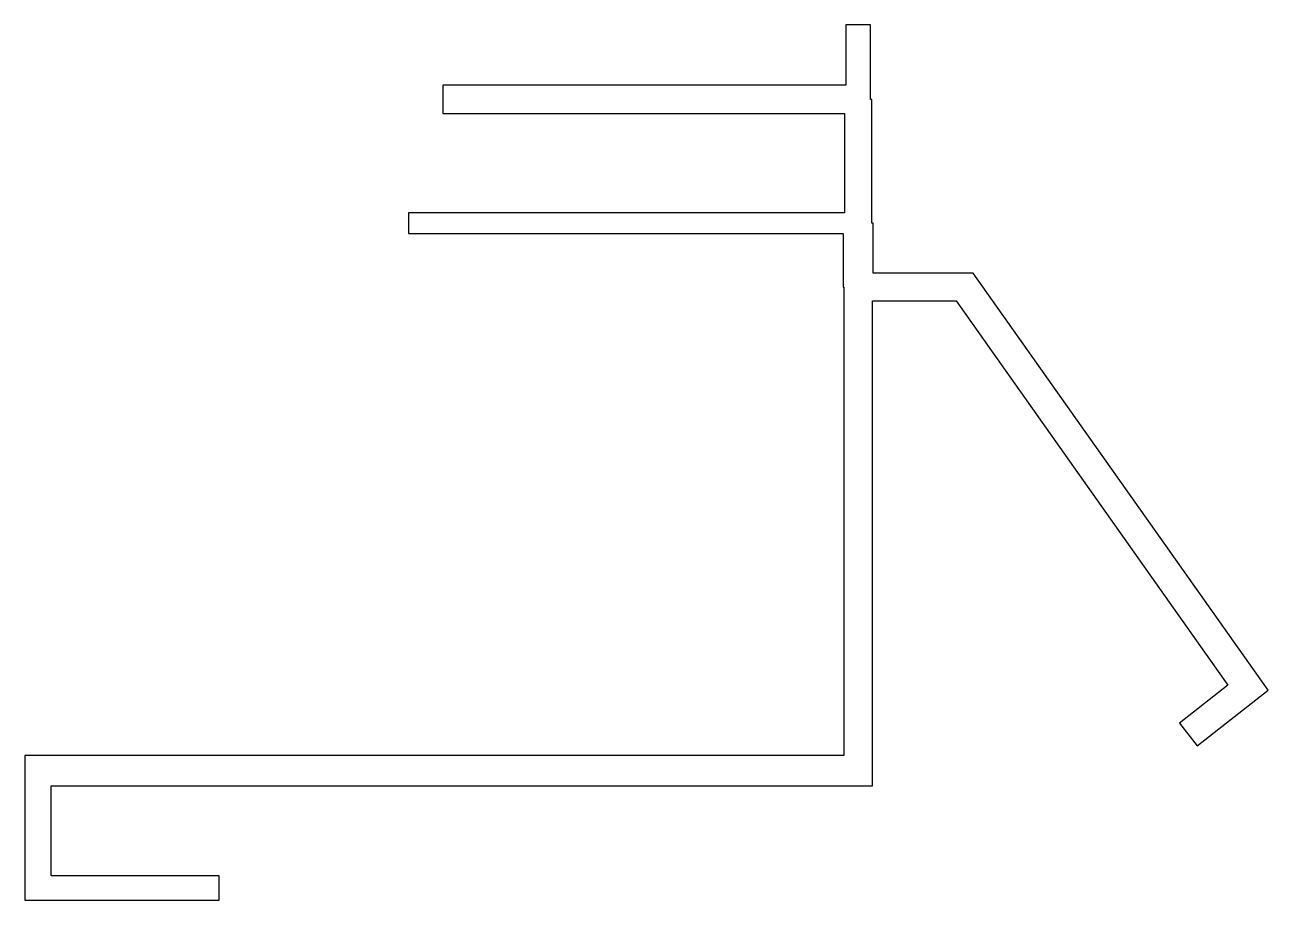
# Model space of a CAD drawing. Header units: millimetres. Extents: x -39.1 to 19.2, y -6.1 to 35.
import ezdxf

# ---------------------------------------------------------------- set-up
doc = ezdxf.new("R2010")
doc.units = ezdxf.units.MM

msp = doc.modelspace()

# ---------------------------------------------------------------- linework, layer by layer
msp.add_lwpolyline([(-39.115, -6.07), (-30, -6.07), (-30, -4.93), (-37.885, -4.93), (-37.885, -0.71), (0.67, -0.71), (0.67, 22.045), (4.6, 22.045), (17.352, 4.02), (15.08, 2.235), (15.92, 1.165), (19.248, 3.78), (5.4, 23.355), (0.7, 23.355), (0.7, 25.7), (0.64, 25.7), (0.64, 31.5), (0.58, 31.5), (0.58, 35), (-0.58, 35), (-0.58, 32.165), (-19.5, 32.165), (-19.5, 30.835), (-0.64, 30.835), (-0.64, 26.185), (-21.1, 26.185), (-21.1, 25.215), (-0.7, 25.215), (-0.7, 22.7), (-0.67, 22.7), (-0.67, 0.71), (-39.115, 0.71)], close=True)

doc.saveas('drawing.dxf')
